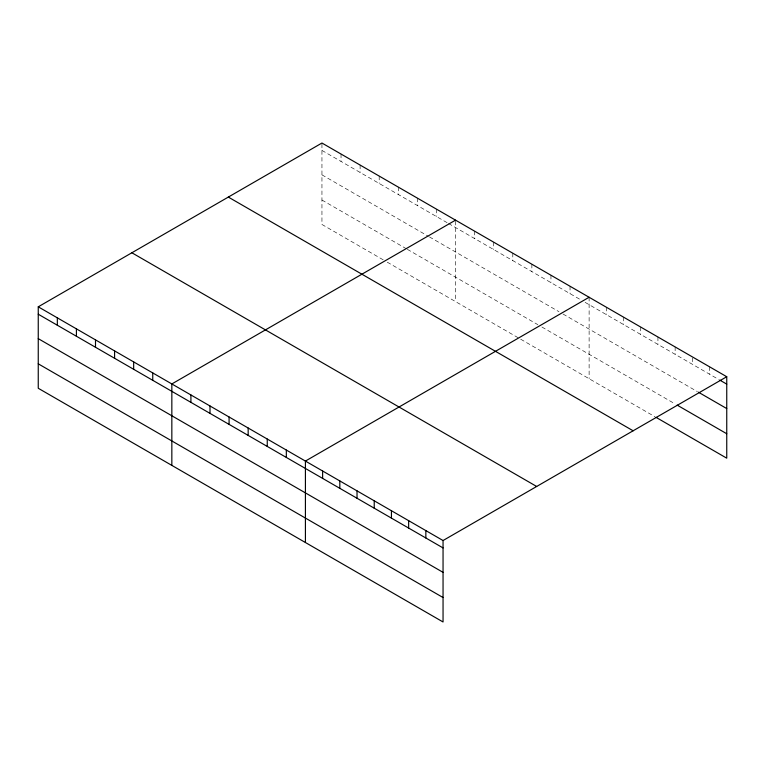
<?xml version="1.0" encoding="UTF-8"?>
<svg xmlns="http://www.w3.org/2000/svg" width="765" height="765" viewBox="0 0 765 765"><rect width="100%" height="100%" fill="white"/><g stroke="black" fill="none" stroke-linecap="round" stroke-linejoin="round"><path stroke-width="0.57" stroke-dasharray="3.83 2.87" d="M321.95 150.418L447.496 222.902M448.5 223.485L581.084 300.023M585.101 302.347L718.651 379.45M321.95 174.85L428.419 236.318M429.423 236.901L558.986 311.709M563.002 314.023L697.403 391.623M321.95 200.038L406.32 248.74M407.324 249.323L537.891 324.704M541.916 327.028L675.141 403.949M383.217 259.842L321.95 224.47L321.95 143.026M387.233 262.166L654.897 416.696M709.547 366.798L709.547 374.19M692.344 357.924L692.344 364.264M675.141 346.937L675.141 354.329M657.938 337.002L657.938 344.393M640.726 327.076L640.726 334.458M623.523 317.14L623.523 324.532M606.32 307.205L606.32 314.597M589.117 297.269L589.117 378.723M570.04 286.253L570.04 293.645M550.953 275.237L550.953 282.629M531.866 264.221L531.866 271.613M512.789 253.205L512.789 260.597M493.702 242.189L493.702 249.572M474.616 231.164L474.616 238.556M455.538 221.209L455.538 301.592M436.452 209.132L436.452 216.524M417.365 198.116L417.365 205.508M398.288 187.1L398.288 194.492M379.201 176.084L379.201 183.466M360.114 165.058L360.114 172.45M341.037 154.042L341.037 161.434"/><path stroke-width="1.15" d="M38.25 306.822L443.05 540.53L443.05 621.974L38.25 388.266L38.25 306.822L321.95 143.026L726.75 376.734L726.75 458.178L655.911 417.279M455.538 220.148L171.838 383.944L171.838 465.388M589.117 297.269L305.417 461.066L305.417 542.509M443.05 540.53L726.75 376.734M719.664 380.033L726.75 384.126M698.416 392.206L726.75 408.567M677.159 405.115L726.75 433.745M228.333 197.083L633.133 430.791M131.867 252.766L536.667 486.473M38.25 314.214L443.05 547.922M38.25 338.646L443.05 572.354M38.25 363.824L443.05 597.532M425.847 530.594L425.847 537.986M408.644 520.659L408.644 528.051M391.441 510.733L391.441 518.125M374.228 500.798L374.228 508.19M357.026 490.862L357.026 498.254M339.823 480.936L339.823 488.319M322.62 471.001L322.62 478.393M286.33 450.05L286.33 457.441M267.253 439.034L267.253 446.425M248.166 428.018L248.166 435.409M229.079 417.002L229.079 424.384M210.002 405.976L210.002 413.368M190.915 394.96L190.915 402.352M152.751 372.928L152.751 380.32M133.665 361.912L133.665 369.294M114.587 350.886L114.587 358.278M95.501 339.87L95.501 347.262M76.414 328.854L76.414 336.246M57.337 317.838L57.337 325.23"/></g></svg>
